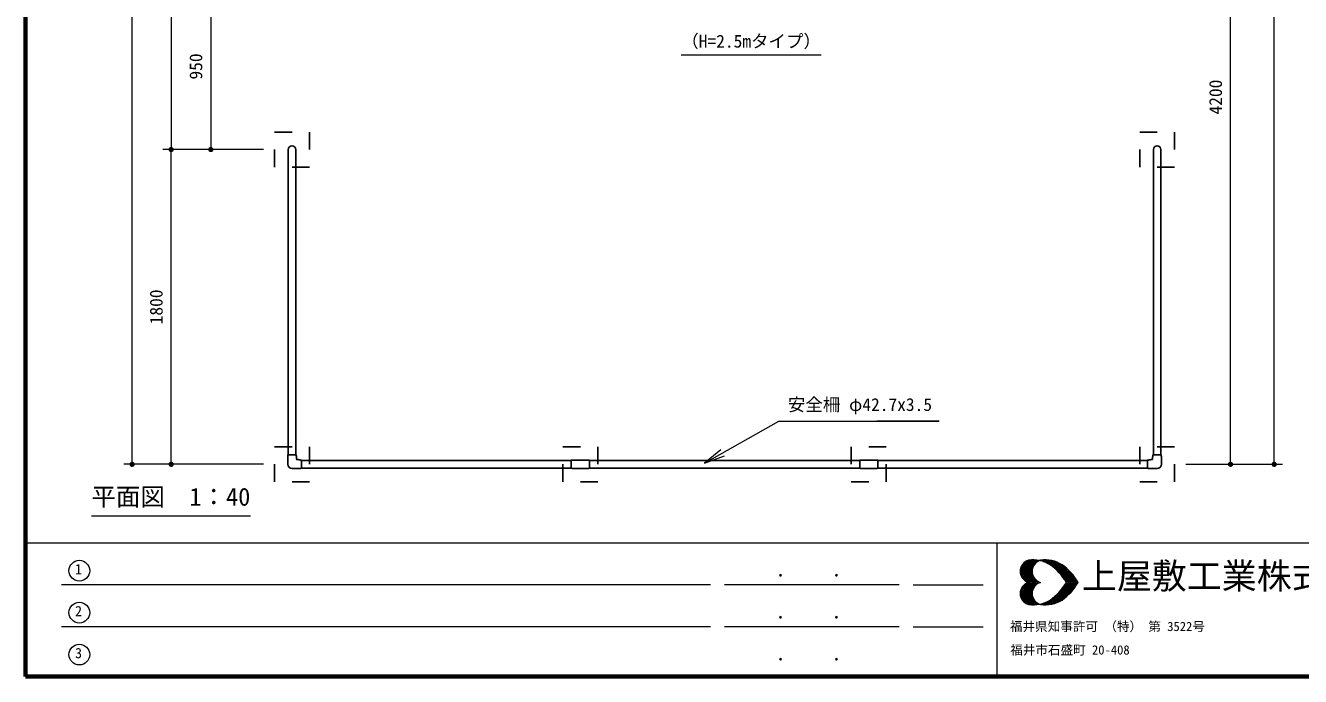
# Model space of a CAD drawing. Units: millimetres at full size, sheet at 1:40, with parts at other scales. Extents: x 600 to 16200, y 600 to 11280.
# Drawn here: x 600 to 7895, y 600 to 4323 of the extents above; entities that cross this region are included whole.
import ezdxf
from ezdxf.enums import TextEntityAlignment as Align

# ---------------------------------------------------------------- set-up
doc = ezdxf.new("R2010")
doc.units = ezdxf.units.MM
doc.header["$LTSCALE"] = 40
doc.linetypes.add('USER1', pattern=[5, 2.5, -2.5])
for name, color, linetype, lineweight in [('D-STR-DIM\u3000寸法線、寸法値', 7, 'Continuous', 13), ('D-STR-HTXT\u3000旗上げ', 7, 'Continuous', 13), ('D-STR-TXT\u3000文字列', 7, 'Continuous', 13), ('D-STR\u3000構造物外形線', 1, 'Continuous', 25), ('D-TTL', 7, 'Continuous', 70), ('D-TTL-FRAM', 7, 'Continuous', 13), ('D-TTL-TXT', 7, 'Continuous', 13)]:
    doc.layers.add(name, color=color, linetype=linetype, lineweight=lineweight)
doc.styles.add('ＭＳ ゴシック', font='')
doc.styles.get('ＭＳ ゴシック').set_extended_font_data('MS Gothic')

# ---------------------------------------------------------------- blocks, each defined once
blk = doc.blocks.new('filled_dot')
at = {"color": 0, "linetype": 'Continuous', "lineweight": -2, "const_width": 1.25}
blk.add_lwpolyline([(-0.625, 0, 1), (0.625, 0, 1)], format="xyb", close=True, dxfattribs=at)
blk = doc.blocks.new('open_arrow')
at = {"color": 0, "linetype": 'Continuous', "lineweight": -2}
blk.add_lwpolyline([(7.5, 1.25), (0, 0), (7.5, -1.25)], dxfattribs=at)

msp = doc.modelspace()

# ---------------------------------------------------------------- linework, layer by layer
at = {"layer": 'D-STR-DIM\u3000寸法線、寸法値'}
for p, q in [((1210.03, 1813.42), (1210.03, 10213.42)), ((7744.81, 1813.42), (7744.81, 10213.42)), ((1433.41, 8413.42), (1433.41, 3613.42)), ((7494.58, 1813.42), (7494.58, 6013.42)), ((1660.27, 4563.42), (1660.27, 3613.42)), ((1960.89, 3613.42), (1385.41, 3613.42)), ((1868.29, 3613.42), (1385.41, 3613.42)), ((1433.41, 1813.42), (1433.41, 3613.42)), ((1868.29, 3613.42), (1612.27, 3613.42)), ((1879.04, 1813.42), (1162.03, 1813.42)), ((1960.89, 1813.42), (1385.41, 1813.42)), ((7238.89, 1813.42), (7792.81, 1813.42)), ((7238.89, 1813.42), (7542.58, 1813.42))]:
    msp.add_line(p, q, dxfattribs=at)
at = {"layer": 'D-STR-HTXT\u3000旗上げ'}
msp.add_lwpolyline([(4484.51, 1819.14), (4910.77, 2060.85), (4926.77, 2060.85), (5827.76, 2060.85), (5470.87, 2060.85)], dxfattribs=at)
at = {"layer": 'D-STR-TXT\u3000文字列'}
for p, q in [((4352.12, 4154.23), (5152.12, 4154.23)), ((977.49, 1517.77), (1887.49, 1517.77))]:
    msp.add_line(p, q, dxfattribs=at)
at = {"layer": 'D-STR\u3000構造物外形線'}
for p, q in [((2103.54, 3613.42), (2103.54, 1868.42)), ((2146.24, 3613.42), (2146.24, 1868.42)), ((7053.54, 3613.42), (7053.54, 1868.42)), ((7096.24, 3613.42), (7096.24, 1868.42)), ((2100.39, 1813.42), (2100.39, 1845.23)), ((2101.89, 1868.42), (2102.33, 1868.42)), ((2147.45, 1868.42), (2102.33, 1868.42)), ((2147.89, 1868.42), (2147.45, 1868.42)), ((2151.39, 1842.92), (2151.39, 1848.42)), ((2154.39, 1839.92), (2159.89, 1839.92)), ((2179.89, 1836.42), (2179.89, 1835.98)), ((2179.89, 1790.86), (2179.89, 1835.98)), ((3722.89, 1834.77), (2179.89, 1834.77)), ((3722.89, 1790.86), (3722.89, 1835.98)), ((3746.08, 1837.92), (3803.71, 1837.92)), ((3826.89, 1790.86), (3826.89, 1835.98)), ((5372.89, 1834.77), (3826.89, 1834.77)), ((5372.89, 1790.86), (5372.89, 1835.98)), ((5453.71, 1837.92), (5396.08, 1837.92)), ((5476.89, 1790.86), (5476.89, 1835.98)), ((5476.89, 1834.77), (7019.89, 1834.77)), ((7019.89, 1836.42), (7019.89, 1835.98)), ((7019.89, 1836.42), (7019.89, 1835.98)), ((7019.89, 1790.86), (7019.89, 1835.98)), ((7019.89, 1790.86), (7019.89, 1835.98)), ((7045.39, 1839.92), (7039.89, 1839.92)), ((7045.39, 1839.92), (7039.89, 1839.92)), ((7048.39, 1842.92), (7048.39, 1848.42)), ((7048.39, 1842.92), (7048.39, 1848.42)), ((7051.89, 1868.42), (7052.33, 1868.42)), ((7051.89, 1868.42), (7052.33, 1868.42)), ((7052.33, 1868.42), (7097.45, 1868.42)), ((7052.33, 1868.42), (7097.45, 1868.42)), ((7097.89, 1868.42), (7097.45, 1868.42)), ((7097.89, 1868.42), (7097.45, 1868.42)), ((7099.39, 1813.42), (7099.39, 1845.23)), ((7099.39, 1813.42), (7099.39, 1845.23)), ((2124.89, 1788.92), (2156.71, 1788.92)), ((3722.89, 1792.07), (2179.89, 1792.07)), ((2179.89, 1790.42), (2179.89, 1790.86)), ((3746.08, 1788.92), (3803.71, 1788.92)), ((5372.89, 1792.07), (3826.89, 1792.07)), ((5453.71, 1788.92), (5396.08, 1788.92)), ((5476.89, 1792.07), (7019.89, 1792.07)), ((7019.89, 1790.42), (7019.89, 1790.86)), ((7019.89, 1790.42), (7019.89, 1790.86)), ((7074.89, 1788.92), (7043.08, 1788.92)), ((7074.89, 1788.92), (7043.08, 1788.92))]:
    msp.add_line(p, q, dxfattribs=at)
at = {"layer": 'D-STR\u3000構造物外形線', "linetype": 'USER1'}
for points in [[(2024.89, 3713.42), (2224.89, 3713.42), (2224.89, 3513.42), (2024.89, 3513.42)], [(6974.89, 3713.42), (7174.89, 3713.42), (7174.89, 3513.42), (6974.89, 3513.42)], [(2024.89, 1913.42), (2224.89, 1913.42), (2224.89, 1713.42), (2024.89, 1713.42)], [(3674.89, 1913.42), (3874.89, 1913.42), (3874.89, 1713.42), (3674.89, 1713.42)], [(5524.89, 1913.42), (5324.89, 1913.42), (5324.89, 1713.42), (5524.89, 1713.42)], [(7174.89, 1913.42), (6974.89, 1913.42), (6974.89, 1713.42), (7174.89, 1713.42)]]:
    msp.add_lwpolyline(points, close=True, dxfattribs=at)
at = {"layer": 'D-STR\u3000構造物外形線'}
for centre, radius, start, end in [((2124.89, 3613.42), 21.35, 0, 180), ((7074.89, 3613.42), 21.35, 0, 180), ((2280.39, 1845.23), 180, 172.73818, 180), ((2280.39, 1845.23), 180, 172.598, 172.73818), ((2102.33, 1867.92), 0.5, 90, 172.73818), ((2147.45, 1867.92), 0.5, 7.26182, 90), ((1969.39, 1845.23), 180, 7.26182, 7.402), ((2093.9, 1848.42), 57.49, 0, 20.00804), ((2154.39, 1842.92), 3, 180, 270), ((2159.89, 1782.43), 57.49, 69.99196, 90), ((2179.39, 1835.98), 0.5, 0, 82.73818), ((2156.71, 1657.92), 180, 82.598, 82.73818), ((3723.39, 1835.98), 0.5, 97.26182, 180), ((3746.08, 1657.92), 180, 90, 97.26182), ((3803.71, 1657.92), 180, 82.73818, 90), ((3826.39, 1835.98), 0.5, 0, 82.73818), ((5373.39, 1835.98), 0.5, 97.26182, 180), ((5396.08, 1657.92), 180, 90, 97.26182), ((5453.71, 1657.92), 180, 82.73818, 90), ((5476.39, 1835.98), 0.5, 0, 82.73818), ((7043.08, 1657.92), 180, 97.26182, 97.402), ((7020.39, 1835.98), 0.5, 97.26182, 180), ((7043.08, 1657.92), 180, 97.26182, 97.402), ((7020.39, 1835.98), 0.5, 97.26182, 180), ((7039.89, 1782.43), 57.49, 90, 110.00804), ((7039.89, 1782.43), 57.49, 90, 110.00804), ((7045.39, 1842.92), 3, 270, 0), ((7045.39, 1842.92), 3, 270, 0), ((7105.89, 1848.42), 57.49, 159.99196, 180), ((7105.89, 1848.42), 57.49, 159.99196, 180), ((7230.39, 1845.23), 180, 172.598, 172.73818), ((7052.33, 1867.92), 0.5, 90, 172.73818), ((7230.39, 1845.23), 180, 172.598, 172.73818), ((7052.33, 1867.92), 0.5, 90, 172.73818), ((7097.45, 1867.92), 0.5, 7.26182, 90), ((7097.45, 1867.92), 0.5, 7.26182, 90), ((6919.39, 1845.23), 180, 7.26182, 7.402), ((6919.39, 1845.23), 180, 7.26182, 7.402), ((6919.39, 1845.23), 180, 0, 7.26182), ((6919.39, 1845.23), 180, 0, 7.26182), ((2124.89, 1813.42), 24.5, 180, 270), ((2156.71, 1968.92), 180, 270, 277.26182), ((2179.39, 1790.86), 0.5, 277.26182, 0), ((2156.71, 1968.92), 180, 277.26182, 277.402), ((3723.39, 1790.86), 0.5, 180, 262.73818), ((3746.08, 1968.92), 180, 262.73818, 270), ((3803.71, 1968.92), 180, 270, 277.26182), ((3826.39, 1790.86), 0.5, 277.26182, 0), ((5373.39, 1790.86), 0.5, 180, 262.73818), ((5396.08, 1968.92), 180, 262.73818, 270), ((5453.71, 1968.92), 180, 270, 277.26182), ((5476.39, 1790.86), 0.5, 277.26182, 0), ((7020.39, 1790.86), 0.5, 180, 262.73818), ((7020.39, 1790.86), 0.5, 180, 262.73818), ((7043.08, 1968.92), 180, 262.598, 262.73818), ((7043.08, 1968.92), 180, 262.598, 262.73818), ((7043.08, 1968.92), 180, 262.73818, 270), ((7043.08, 1968.92), 180, 262.73818, 270), ((7074.89, 1813.42), 24.5, 270, 0), ((7074.89, 1813.42), 24.5, 270, 0)]:
    msp.add_arc(centre, radius, start, end, dxfattribs=at)
at = {"layer": 'D-TTL'}
msp.add_lwpolyline([(600, 600), (600, 11280), (16200, 11280), (16200, 600)], close=True, dxfattribs=at)
at = {"layer": 'D-TTL-FRAM'}
for p, q in [((600, 1364.88), (16200, 1364.88)), ((6158.45, 1364.88), (6158.45, 600)), ((4518.45, 1124.88), (806.8, 1124.88)), ((5598.45, 1124.88), (4598.45, 1124.88)), ((5678.45, 1124.88), (6078.45, 1124.88)), ((4518.45, 884.88), (806.8, 884.88)), ((5598.45, 884.88), (4598.45, 884.88)), ((5678.45, 884.88), (6078.45, 884.88))]:
    msp.add_line(p, q, dxfattribs=at)
at = {"layer": 'D-TTL-TXT'}
for p, q in [((6290.79, 1201.56), (6354.95, 1265.73)), ((6291.62, 1192.4), (6364.95, 1265.73)), ((6291.62, 1211.56), (6344.95, 1264.89)), ((6293.29, 1184.9), (6374.12, 1265.73)), ((6294.96, 1177.4), (6382.45, 1264.89)), ((6295.79, 1224.89), (6331.62, 1261.56)), ((6298.29, 1171.56), (6391.62, 1264.06)), ((6306.62, 1243.23), (6359.95, 1189.9)), ((6310.79, 1248.23), (6359.12, 1199.9)), ((6315.79, 1252.39), (6359.12, 1209.06)), ((6321.62, 1255.73), (6360.79, 1216.56)), ((6327.45, 1259.89), (6363.29, 1224.06)), ((6334.12, 1262.39), (6365.79, 1230.73)), ((6341.62, 1264.89), (6369.12, 1236.56)), ((6349.95, 1265.73), (6373.29, 1241.56)), ((6359.12, 1265.73), (6377.45, 1247.39)), ((6368.29, 1265.73), (6382.45, 1251.56)), ((6378.29, 1265.73), (6388.29, 1255.73)), ((6388.29, 1264.89), (6394.12, 1259.06)), ((6396.62, 1259.89), (6399.12, 1263.23)), ((6399.95, 1262.39), (6400.79, 1262.39)), ((6406.62, 1261.56), (6410.79, 1264.89)), ((6407.45, 1264.89), (6411.62, 1259.89)), ((6414.12, 1259.06), (6420.79, 1265.73)), ((6416.62, 1264.89), (6425.79, 1255.73)), ((6421.62, 1257.39), (6430.79, 1265.73)), ((6425.79, 1264.89), (6439.95, 1250.73)), ((6429.12, 1254.89), (6439.95, 1265.73)), ((6434.95, 1265.73), (6459.12, 1240.73)), ((6435.79, 1252.39), (6449.12, 1265.73)), ((6442.45, 1249.06), (6457.45, 1264.06)), ((6444.12, 1264.89), (6571.62, 1138.23)), ((6448.29, 1245.73), (6464.95, 1263.23)), ((6454.12, 1264.89), (6580.78, 1138.23)), ((6454.95, 1243.23), (6473.28, 1261.56)), ((6460.79, 1239.06), (6480.78, 1259.89)), ((6464.95, 1263.23), (6589.95, 1138.23)), ((6465.78, 1235.73), (6488.28, 1257.39)), ((6471.62, 1231.56), (6495.78, 1255.73)), ((6476.62, 1261.56), (6599.95, 1138.23)), ((6476.62, 1227.39), (6502.45, 1252.39)), ((6482.45, 1223.23), (6509.12, 1249.89)), ((6487.45, 1219.06), (6514.95, 1247.39)), ((6489.95, 1257.39), (6609.11, 1138.23)), ((6492.45, 1214.9), (6521.62, 1244.06)), ((6496.62, 1209.9), (6527.45, 1240.73)), ((6504.12, 1252.39), (6618.28, 1138.23)), ((6522.45, 1243.23), (6614.11, 1152.4)), ((6290.79, 1202.4), (6354.95, 1138.23)), ((6291.62, 1210.73), (6364.95, 1138.23)), ((6291.62, 1191.56), (6345.79, 1138.23)), ((6293.29, 1218.23), (6374.12, 1138.23)), ((6294.96, 1179.9), (6334.12, 1139.9)), ((6295.79, 1225.73), (6383.29, 1138.23)), ((6299.12, 1231.56), (6392.45, 1138.23)), ((6301.62, 1238.23), (6364.12, 1176.56)), ((6301.62, 1164.9), (6365.79, 1229.06)), ((6305.79, 1159.9), (6360.79, 1214.9)), ((6309.96, 1154.9), (6359.12, 1204.06)), ((6314.96, 1150.73), (6359.12, 1194.9)), ((6320.79, 1146.56), (6361.62, 1187.4)), ((6326.62, 1143.23), (6363.29, 1179.9)), ((6333.29, 1139.9), (6365.79, 1173.23)), ((6501.62, 1205.73), (6533.28, 1236.56)), ((6506.62, 1200.73), (6538.28, 1233.23)), ((6510.78, 1195.73), (6544.12, 1229.06)), ((6515.78, 1190.73), (6549.12, 1224.06)), ((6519.95, 1185.73), (6554.12, 1219.9)), ((6524.12, 1180.73), (6559.12, 1215.73)), ((6528.28, 1175.73), (6564.12, 1211.56)), ((6532.45, 1170.73), (6569.12, 1206.56)), ((6536.62, 1164.9), (6574.12, 1201.56)), ((6540.78, 1159.9), (6578.28, 1197.4)), ((6544.12, 1154.06), (6582.45, 1192.4)), ((6548.28, 1148.23), (6587.45, 1187.4)), ((6551.62, 1142.4), (6591.62, 1182.4)), ((6556.62, 1138.23), (6595.78, 1177.4)), ((6560.78, 1214.9), (6583.28, 1191.56)), ((6565.78, 1138.23), (6599.95, 1171.56)), ((6290.79, 1073.23), (6354.95, 1137.4)), ((6291.62, 1064.9), (6364.95, 1137.4)), ((6291.62, 1084.06), (6345.79, 1137.4)), ((6293.29, 1057.4), (6374.12, 1137.4)), ((6294.96, 1095.73), (6334.12, 1135.73)), ((6294.96, 1098.23), (6382.45, 1010.73)), ((6295.79, 1049.9), (6383.29, 1137.4)), ((6298.29, 1104.06), (6391.62, 1011.57)), ((6299.12, 1044.07), (6392.45, 1137.4)), ((6301.62, 1110.73), (6365.79, 1046.57)), ((6301.62, 1037.4), (6364.12, 1099.06)), ((6305.79, 1115.73), (6360.79, 1060.73)), ((6309.96, 1120.73), (6359.12, 1071.57)), ((6314.96, 1124.9), (6359.12, 1080.73)), ((6320.79, 1129.06), (6361.62, 1088.23)), ((6326.62, 1132.4), (6363.29, 1095.73)), ((6333.29, 1135.73), (6365.79, 1102.4)), ((6339.95, 1138.23), (6369.12, 1166.56)), ((6339.95, 1137.4), (6369.12, 1109.06)), ((6349.95, 1138.23), (6373.29, 1161.56)), ((6349.95, 1137.4), (6373.29, 1114.06)), ((6359.12, 1138.23), (6377.45, 1156.56)), ((6359.12, 1137.4), (6377.45, 1119.06)), ((6368.29, 1138.23), (6381.62, 1151.56)), ((6368.29, 1137.4), (6381.62, 1124.06)), ((6377.45, 1138.23), (6387.45, 1147.4)), ((6377.45, 1137.4), (6387.45, 1128.23)), ((6387.45, 1138.23), (6393.29, 1144.06)), ((6387.45, 1137.4), (6393.29, 1131.56)), ((6396.62, 1138.23), (6399.95, 1140.73)), ((6396.62, 1137.4), (6399.95, 1134.9)), ((6399.12, 1140.73), (6402.45, 1138.23)), ((6399.12, 1134.9), (6402.45, 1137.4)), ((6405.79, 1138.23), (6406.62, 1138.23)), ((6405.79, 1137.4), (6406.62, 1137.4)), ((6444.12, 1010.73), (6571.62, 1137.4)), ((6454.12, 1010.73), (6580.78, 1137.4)), ((6464.95, 1012.4), (6589.95, 1137.4)), ((6476.62, 1014.07), (6599.95, 1137.4)), ((6489.95, 1018.23), (6609.11, 1137.4)), ((6504.12, 1023.23), (6618.28, 1137.4)), ((6522.45, 1032.4), (6614.11, 1123.23)), ((6524.12, 1094.9), (6559.12, 1059.9)), ((6528.28, 1099.9), (6564.12, 1064.07)), ((6532.45, 1104.9), (6569.12, 1069.07)), ((6536.62, 1110.73), (6574.12, 1074.07)), ((6540.78, 1159.06), (6561.62, 1138.23)), ((6540.78, 1116.56), (6561.62, 1137.4)), ((6540.78, 1115.73), (6578.28, 1078.23)), ((6544.12, 1121.56), (6582.45, 1083.23)), ((6548.28, 1127.4), (6587.45, 1088.23)), ((6551.62, 1133.23), (6591.62, 1093.23)), ((6556.62, 1137.4), (6595.78, 1098.23)), ((6565.78, 1137.4), (6599.95, 1104.06)), ((6575.78, 1138.23), (6604.12, 1166.56)), ((6575.78, 1137.4), (6604.12, 1109.06)), ((6584.95, 1138.23), (6608.28, 1160.73)), ((6584.95, 1137.4), (6608.28, 1114.9)), ((6594.12, 1138.23), (6611.61, 1155.73)), ((6594.12, 1137.4), (6611.61, 1119.9)), ((6603.28, 1138.23), (6615.78, 1149.9)), ((6603.28, 1137.4), (6615.78, 1125.73)), ((6613.28, 1138.23), (6619.11, 1144.06)), ((6613.28, 1137.4), (6619.11, 1131.56)), ((6622.45, 1138.23), (6623.28, 1138.23)), ((6622.45, 1137.4), (6623.28, 1137.4)), ((6290.79, 1074.07), (6354.95, 1009.9)), ((6291.62, 1083.23), (6364.95, 1009.9)), ((6291.62, 1064.07), (6344.95, 1010.73)), ((6293.29, 1090.73), (6374.12, 1009.9)), ((6295.79, 1050.73), (6331.62, 1014.07)), ((6306.62, 1032.4), (6359.95, 1085.73)), ((6310.79, 1027.4), (6359.12, 1075.73)), ((6315.79, 1023.23), (6359.12, 1066.57)), ((6321.62, 1019.9), (6360.79, 1059.07)), ((6327.45, 1015.73), (6363.29, 1051.57)), ((6334.12, 1013.23), (6365.79, 1044.9)), ((6341.62, 1010.73), (6369.12, 1039.07)), ((6349.95, 1009.9), (6373.29, 1034.07)), ((6359.12, 1009.9), (6377.45, 1028.23)), ((6368.29, 1009.9), (6382.45, 1024.07)), ((6425.79, 1010.73), (6439.95, 1024.9)), ((6434.95, 1009.9), (6459.12, 1034.9)), ((6435.79, 1023.23), (6449.12, 1009.9)), ((6442.45, 1026.57), (6457.45, 1011.57)), ((6448.29, 1029.9), (6464.95, 1012.4)), ((6454.95, 1032.4), (6473.28, 1014.07)), ((6460.79, 1036.57), (6480.78, 1015.73)), ((6465.78, 1039.9), (6488.28, 1018.23)), ((6471.62, 1044.07), (6495.78, 1019.9)), ((6476.62, 1048.23), (6502.45, 1023.23)), ((6482.45, 1052.4), (6509.12, 1025.73)), ((6487.45, 1056.57), (6514.95, 1028.23)), ((6492.45, 1060.73), (6521.62, 1031.57)), ((6496.62, 1065.73), (6527.45, 1034.9)), ((6501.62, 1069.9), (6533.28, 1039.07)), ((6506.62, 1074.9), (6538.28, 1042.4)), ((6510.78, 1079.9), (6544.12, 1046.57)), ((6515.78, 1084.9), (6549.12, 1051.57)), ((6519.95, 1089.9), (6554.12, 1055.73)), ((6560.78, 1060.73), (6583.28, 1084.06)), ((6378.29, 1009.9), (6388.29, 1019.9)), ((6388.29, 1010.73), (6394.12, 1016.57)), ((6396.62, 1015.73), (6399.12, 1012.4)), ((6399.95, 1013.23), (6400.79, 1013.23)), ((6406.62, 1014.07), (6410.79, 1010.73)), ((6407.45, 1010.73), (6411.62, 1015.73)), ((6414.12, 1016.57), (6420.79, 1009.9)), ((6416.62, 1010.73), (6425.79, 1019.9)), ((6421.62, 1018.23), (6430.79, 1009.9)), ((6429.12, 1020.73), (6439.95, 1009.9))]:
    msp.add_line(p, q, dxfattribs=at)
for centre in [(907.97, 1205.06), (907.97, 965.06), (907.97, 725.06)]:
    msp.add_circle(centre, 59.22, dxfattribs=at)
for centre, radius, start, end in [((6356.44, 1201.38), 65.57, 105.2024, 254.7976), ((6364.74, 1078.44), 187.96, 58.71735, 97.79751), ((6424.91, 1201.38), 65.57, 105.2024, 254.7976), ((6433.21, 1078.44), 187.96, 58.71735, 97.79751), ((6267.99, 967.68), 333.81, 30.69974, 54.3922), ((6336.46, 967.68), 333.81, 30.69974, 54.3922), ((6356.44, 1074.83), 65.57, 105.2024, 254.7976), ((6424.91, 1074.83), 65.57, 105.2024, 254.7976), ((6267.99, 1308.53), 333.81, 305.6078, 329.30026), ((6336.46, 1308.53), 333.81, 305.6078, 329.30026), ((6364.74, 1197.77), 187.96, 262.20249, 301.28265), ((6433.21, 1197.77), 187.96, 262.20249, 301.28265)]:
    msp.add_arc(centre, radius, start, end, dxfattribs=at)

# ---------------------------------------------------------------- block references
at = {"layer": 'D-STR-DIM\u3000寸法線、寸法値', "xscale": 12, "yscale": 12}
for p, rotation in [((1433.41, 3613.42), 270), ((1433.41, 3613.42), 90), ((1660.27, 3613.42), 90), ((1210.03, 1813.42), 90), ((1433.41, 1813.42), 90), ((7494.58, 1813.42), 90), ((7744.81, 1813.42), 90)]:
    msp.add_blockref('filled_dot', p, dxfattribs=dict(at, rotation=rotation))
at = {"layer": 'D-STR-HTXT\u3000旗上げ', "xscale": 16, "yscale": 16, "rotation": 29.6}
msp.add_blockref('open_arrow', (4484.51, 1819.14), dxfattribs=at)

# ---------------------------------------------------------------- texts
at = {"layer": 'D-STR-DIM\u3000寸法線、寸法値', "style": 'ＭＳ ゴシック'}
for s, p in [('950', (1574.76, 4088.42)), ('4200', (7409.07, 3913.42)), ('1800', (1347.9, 2713.42))]:
    msp.add_text(s, height=73.31, rotation=90, dxfattribs=at).set_placement(p, align=Align.MIDDLE_CENTER)
at = {"layer": 'D-STR-HTXT\u3000旗上げ', "style": 'ＭＳ ゴシック'}
msp.add_text('安全柵 φ42.7x3.5', height=73.31, dxfattribs=at).set_placement((4962.28, 2096.36), align=Align.BOTTOM_LEFT)
at = {"layer": 'D-STR-TXT\u3000文字列', "style": 'ＭＳ ゴシック'}
for s, height, p in [('（H=2.5mタイプ）', 73.31, (4352.12, 4174.23)), ('平面図\u30001：40', 102.6, (977.49, 1545.77))]:
    msp.add_text(s, height=height, dxfattribs=at).set_placement(p, align=Align.BOTTOM_LEFT)
at = {"layer": 'D-TTL-FRAM', "style": 'ＭＳ ゴシック'}
for p in [(4889.99, 1145.68), (5209.99, 1145.68), (4889.99, 905.68), (5209.99, 905.68), (4889.99, 665.68), (5209.99, 665.68)]:
    msp.add_text('.', height=87.98, dxfattribs=at).set_placement(p, align=Align.BOTTOM_LEFT)
at = {"layer": 'D-TTL-TXT', "style": 'ＭＳ ゴシック'}
for s, height, p in [('1', 58.65, (883.53, 1167.04)), ('上屋敷工業株式会社', 146.6, (6644.53, 1057.64)), ('2', 58.65, (883.53, 927.04)), ('福井県知事許可 （特） 第 3522号', 52.79, (6232.59, 843.96)), ('3', 58.65, (883.53, 687.04)), ('福井市石盛町 20-408', 52.79, (6234.05, 709.63))]:
    msp.add_text(s, height=height, dxfattribs=at).set_placement(p, align=Align.BOTTOM_LEFT)

doc.saveas('drawing.dxf')
